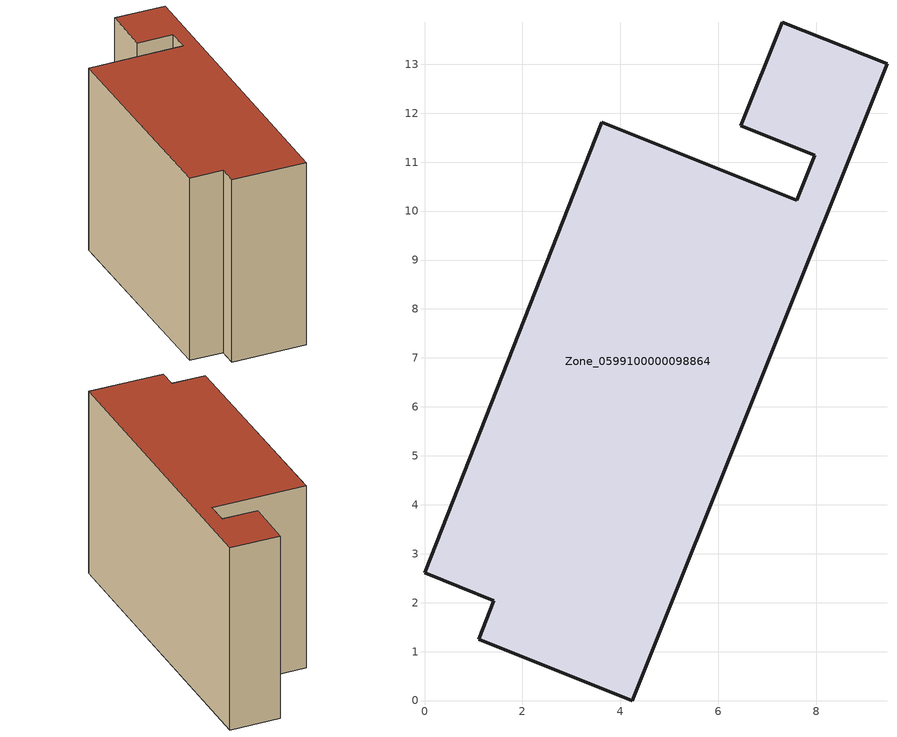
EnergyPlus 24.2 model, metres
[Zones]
Zone_0599100000098864
 floor ground (C_G): 7.97,11.14 6.46,11.74 7.31,13.85 9.45,13.01 4.25,0 1.11,1.25 1.42,2.04 0,2.61 3.62,11.81 7.61,10.22 z6.81
 wall outside (C_F): 1.42,2.04 1.11,1.25 4.25,0 9.45,13.01 7.31,13.85 6.46,11.74 7.97,11.14 7.61,10.22 3.62,11.81 0,2.61 1.42,2.04 z6.81:15.58
 roof outside (C_R): 7.97,11.14 7.61,10.22 3.62,11.81 0,2.61 1.42,2.04 1.11,1.25 4.25,0 9.45,13.01 7.31,13.85 6.46,11.74 z15.58
[BUILDING]
Pand.0599100000098864: North Axis=0; Terrain=City; Loads Convergence Tolerance Value=0.04; Temperature Convergence Tolerance Value=0.4; Solar Distribution=FullExterior; Maximum Number of Warmup Days=25; Minimum Number of Warmup Days=1
[Site:Location]
Rotterdam.The.Hague.AP_ZH_NLD Design_Conditions: Latitude=51.96; Longitude=4.45; Time Zone=1; Elevation=-4.5
[SITE:GROUNDTEMPERATURE:BUILDINGSURFACE]
18, 18, 18, 18, 18, 18, 18, 18, 18, 18, 18, 18
[MATERIAL] Thermal Absorptance=0.9; Solar Absorptance=0.7; Visible Absorptance=0.7
Name | Roughness | Thickness | Conductivity | Density | Specific Heat
G.TI.1975-1991 | MediumSmooth | 0.15 | 0.288461 | 540 | 1210
F.TI.1975-1991 | Rough | 0.3 | 0.230769 | 1920 | 840
R.TI.1975-1991 | MediumRough | 0.2 | 0.153846 | 1500 | 1000
[CONSTRUCTION]
C_G: G.TI.1975-1991
C_F: F.TI.1975-1991
C_R: R.TI.1975-1991
[ZONE]
Zone_0599100000098864: Type=1; Multiplier=1; Ceiling Height=Autocalculate; Volume=Autocalculate; Floor Area=autocalculate; Part of Total Floor Area=Yes
[ZONEINFILTRATION:DESIGNFLOWRATE]
Infil_Zone_0599100000098864: Zone or ZoneList or Space or SpaceList=Zone_0599100000098864; Schedule=AlwaysOn; Design Flow Rate Calculation Method=Flow/Area; Flow Rate per Floor Area=0.003; Constant Term Coefficient=1; Temperature Term Coefficient=0; Velocity Term Coefficient=0; Velocity Squared Term Coefficient=0
[HVACTEMPLATE:ZONE:IDEALLOADSAIRSYSTEM]
Zone_0599100000098864: Maximum Heating Supply Air Temperature=50; Minimum Cooling Supply Air Temperature=13; Maximum Heating Supply Air Humidity Ratio=0.0156; Minimum Cooling Supply Air Humidity Ratio=0.0077; Heating Limit=NoLimit; Cooling Limit=NoLimit; Dehumidification Control Type=ConstantSensibleHeatRatio; Cooling Sensible Heat Ratio=0.7; Dehumidification Setpoint=60; Humidification Control Type=None; Humidification Setpoint=30; Outdoor Air Method=None; Outdoor Air Flow Rate per Person=0.00944; Outdoor Air Flow Rate per Zone Floor Area=0; Outdoor Air Flow Rate per Zone=0; Demand Controlled Ventilation Type=None; Outdoor Air Economizer Type=NoEconomizer; Heat Recovery Type=None; Sensible Heat Recovery Effectiveness=0.7; Latent Heat Recovery Effectiveness=0.65
[ZONECONTROL:THERMOSTAT]
ThermostatControl_Zone_0599100000098864: Zone or ZoneList=Zone_0599100000098864; Control Type Schedule=DualSetpointControlType; Control 1=Thermostat_Zone_0599100000098864; Temperature Difference Between Cutout And Setpoint=0
[THERMOSTATSETPOINT:DUALSETPOINT]
Thermostat_Zone_0599100000098864: Heating Setpoint Temperature Schedule=HeatingSetpoint_Zone_0599100000098864; Cooling Setpoint Temperature Schedule=CoolingSetpoint_Zone_0599100000098864
[SCHEDULE:COMPACT]
HeatingSetpoint_Zone_0599100000098864: Through: 12/31, For: AllDays, Until: 24:00, 21
CoolingSetpoint_Zone_0599100000098864: Through: 12/31, For: AllDays, Until: 24:00, 24
DualSetpointControlType: Through: 12/31, For: AllDays, Until: 24:00, 4
AlwaysOn: Through: 12/31, For: AllDays, Until: 24:00, 1
